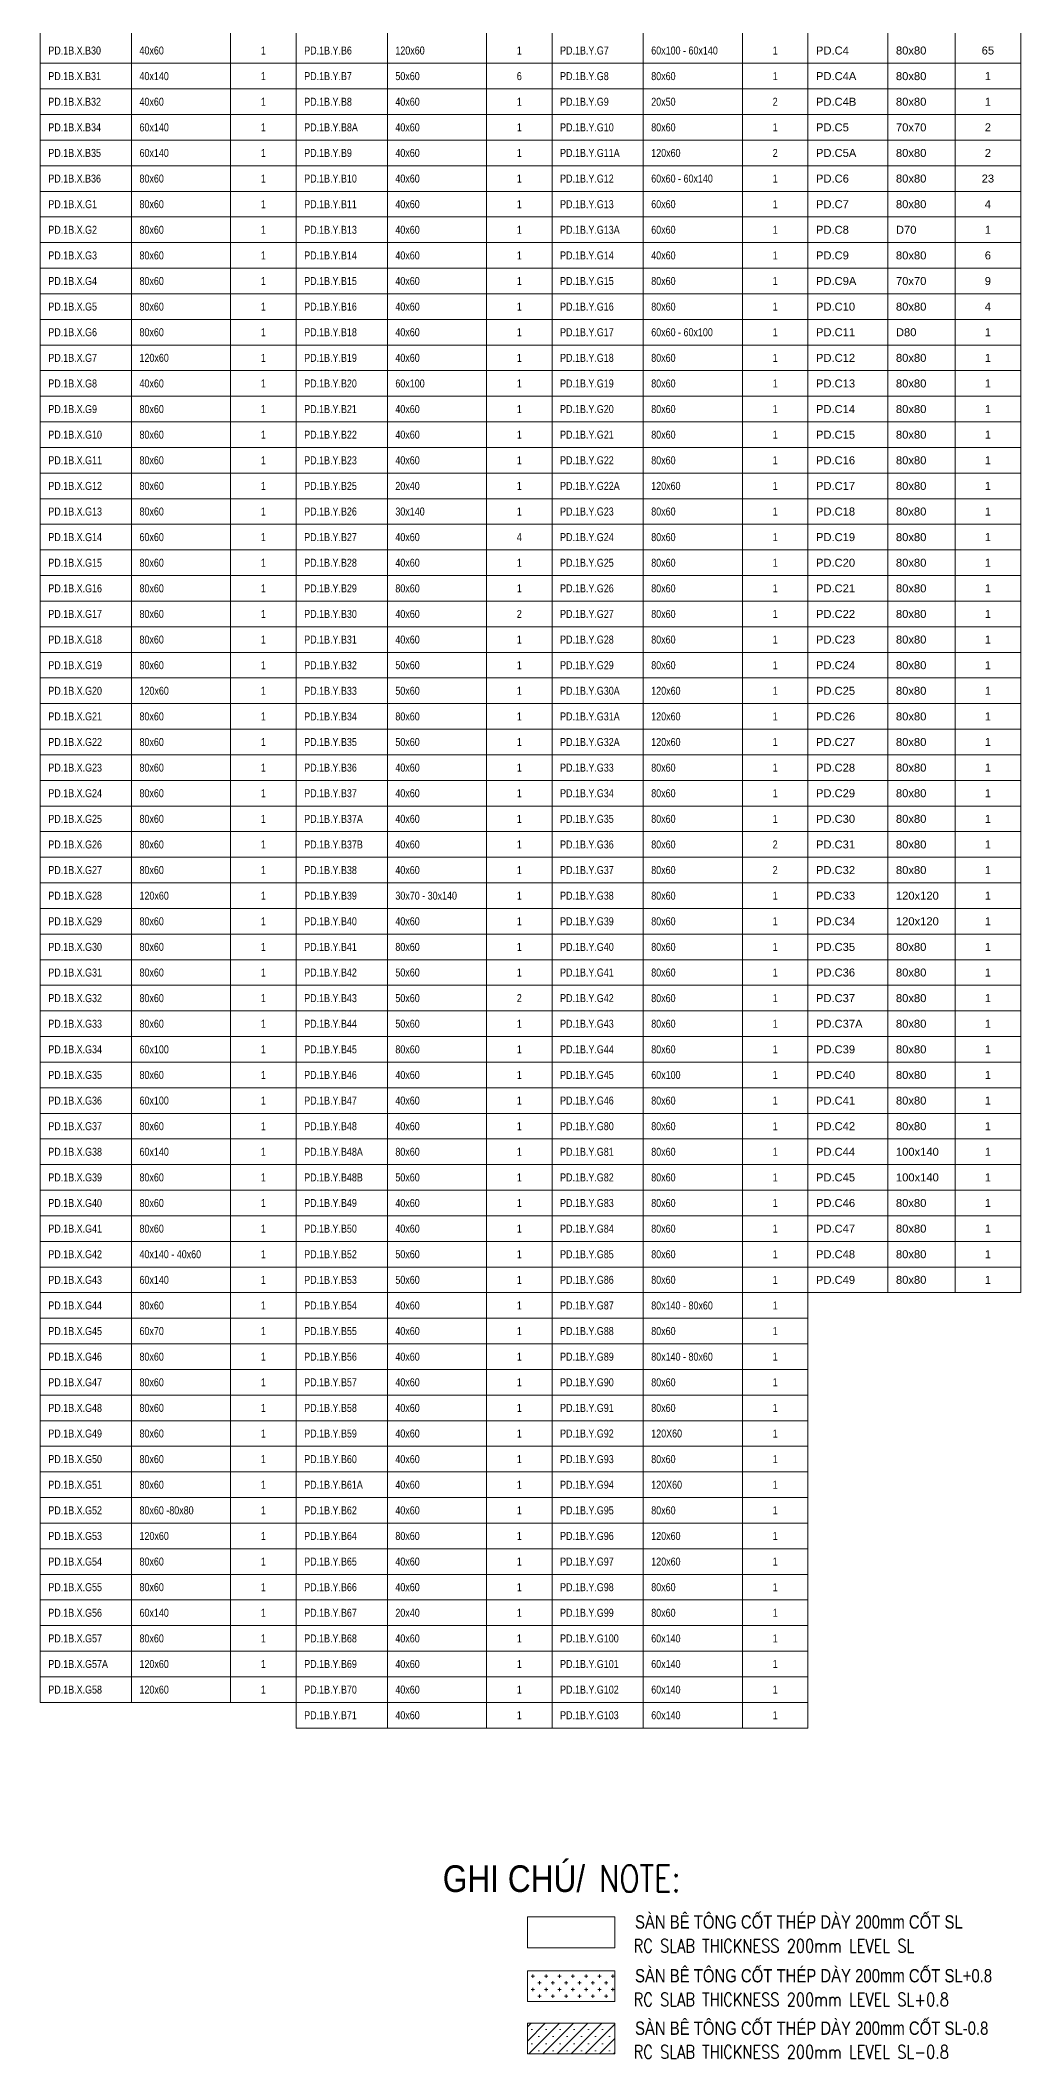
# Model space of a CAD drawing. Header units: millimetres. Extents: x -186788 to 266101, y -9748 to 236614.
# Drawn here: x 229321 to 266101, y -9748 to 65904 of the extents above; entities that cross this region are included whole.
import ezdxf
from ezdxf.enums import TextEntityAlignment as Align

# ---------------------------------------------------------------- set-up
doc = ezdxf.new("R2010")
doc.units = ezdxf.units.MM
doc.header["$MEASUREMENT"] = 0
for name, color, linetype, lineweight in [('NDC_FRAME', 7, 'Continuous', 20), ('NDC_S_CONTINUOUS', 3, 'Continuous', 20), ('NDC_S_ENG TEXT', 2, 'Continuous', 20), ('NDC_S_VN TEXT', 7, 'Continuous', 20)]:
    doc.layers.add(name, color=color, linetype=linetype, lineweight=lineweight)
doc.styles.add('NDC_ARIAL', font='arial.ttf', dxfattribs={"width": 0.85})
doc.styles.add('NDC_EN TXT', font='romans.shx', dxfattribs={"width": 0.8})
doc.styles.add('NDC_VIE TXT', font='arial.ttf', dxfattribs={"width": 0.8})

msp = doc.modelspace()

# ---------------------------------------------------------------- hatches: boundary and pattern name
at = {"layer": 'NDC_FRAME'}
h = msp.add_hatch(dxfattribs=at)
h.set_pattern_fill('CROSS', color=8, scale=1000)
h.set_pattern_definition([(0, (20482.1, 1589.43), (250, 250), [125, -375]), (90, (20544.6, 1526.93), (-250, 250), [125, -375])])
h.paths.add_polyline_path([(247598.8, -6452.3), (250876.5, -6452.3), (250876.5, -7604.5), (247598.8, -7604.5)])
h = msp.add_hatch(dxfattribs=at)
h.set_pattern_fill('SACNCR', color=8, scale=4000)
h.set_pattern_definition([(45, (1159, -3090.7), (-265.16504, 265.16504), []), (45, (1424.15, -3090.7), (-265.16504, 265.16504), [0, -375])])
h.paths.add_polyline_path([(247598.8, -8418.9), (250876.5, -8418.9), (250876.5, -9571.1), (247598.8, -9571.1)])

# ---------------------------------------------------------------- linework, layer by layer
for p, q in [((229321.5, 99604.1), (229321.5, 3604.1)), ((232741.5, 99604.1), (232741.5, 3604.1)), ((236461.5, 99604.1), (236461.5, 3604.1)), ((238921.5, 99604.1), (238921.5, 2644.1)), ((238921.5, 99604.1), (238921.5, 2644.1)), ((242341.5, 99604.1), (242341.5, 2644.1)), ((246061.5, 99604.1), (246061.5, 2644.1)), ((248521.5, 99604.1), (248521.5, 2644.1)), ((248521.5, 99604.1), (248521.5, 2644.1)), ((251941.5, 99604.1), (251941.5, 2644.1)), ((255661.5, 99604.1), (255661.5, 2644.1)), ((258121.5, 99604.1), (258121.5, 18964.1)), ((258121.5, 99604.1), (258121.5, 2644.1)), ((261121.5, 99604.1), (261121.5, 18964.1)), ((263641.5, 99604.1), (263641.5, 18964.1)), ((266101.5, 99604.1), (266101.5, 18964.1)), ((229321.5, 65044.1), (238921.5, 65044.1)), ((238921.5, 65044.1), (248521.5, 65044.1)), ((248521.5, 65044.1), (258121.5, 65044.1)), ((258121.5, 65044.1), (266101.5, 65044.1)), ((229321.5, 64084.1), (238921.5, 64084.1)), ((238921.5, 64084.1), (248521.5, 64084.1)), ((248521.5, 64084.1), (258121.5, 64084.1)), ((258121.5, 64084.1), (266101.5, 64084.1)), ((229321.5, 63124.1), (238921.5, 63124.1)), ((238921.5, 63124.1), (248521.5, 63124.1)), ((248521.5, 63124.1), (258121.5, 63124.1)), ((258121.5, 63124.1), (266101.5, 63124.1)), ((229321.5, 62164.1), (238921.5, 62164.1)), ((238921.5, 62164.1), (248521.5, 62164.1)), ((248521.5, 62164.1), (258121.5, 62164.1)), ((258121.5, 62164.1), (266101.5, 62164.1)), ((229321.5, 61204.1), (238921.5, 61204.1)), ((238921.5, 61204.1), (248521.5, 61204.1)), ((248521.5, 61204.1), (258121.5, 61204.1)), ((258121.5, 61204.1), (266101.5, 61204.1)), ((229321.5, 60244.1), (238921.5, 60244.1)), ((238921.5, 60244.1), (248521.5, 60244.1)), ((248521.5, 60244.1), (258121.5, 60244.1)), ((258121.5, 60244.1), (266101.5, 60244.1)), ((229321.5, 59284.1), (238921.5, 59284.1)), ((238921.5, 59284.1), (248521.5, 59284.1)), ((248521.5, 59284.1), (258121.5, 59284.1)), ((258121.5, 59284.1), (266101.5, 59284.1)), ((229321.5, 58324.1), (238921.5, 58324.1)), ((238921.5, 58324.1), (248521.5, 58324.1)), ((248521.5, 58324.1), (258121.5, 58324.1)), ((258121.5, 58324.1), (266101.5, 58324.1)), ((229321.5, 57364.1), (238921.5, 57364.1)), ((238921.5, 57364.1), (248521.5, 57364.1)), ((248521.5, 57364.1), (258121.5, 57364.1)), ((258121.5, 57364.1), (266101.5, 57364.1)), ((229321.5, 56404.1), (238921.5, 56404.1)), ((238921.5, 56404.1), (248521.5, 56404.1)), ((248521.5, 56404.1), (258121.5, 56404.1)), ((258121.5, 56404.1), (266101.5, 56404.1)), ((229321.5, 55444.1), (238921.5, 55444.1)), ((238921.5, 55444.1), (248521.5, 55444.1)), ((248521.5, 55444.1), (258121.5, 55444.1)), ((258121.5, 55444.1), (266101.5, 55444.1)), ((229321.5, 54484.1), (238921.5, 54484.1)), ((238921.5, 54484.1), (248521.5, 54484.1)), ((248521.5, 54484.1), (258121.5, 54484.1)), ((258121.5, 54484.1), (266101.5, 54484.1)), ((229321.5, 53524.1), (238921.5, 53524.1)), ((238921.5, 53524.1), (248521.5, 53524.1)), ((248521.5, 53524.1), (258121.5, 53524.1)), ((258121.5, 53524.1), (266101.5, 53524.1)), ((229321.5, 52564.1), (238921.5, 52564.1)), ((238921.5, 52564.1), (248521.5, 52564.1)), ((248521.5, 52564.1), (258121.5, 52564.1)), ((258121.5, 52564.1), (266101.5, 52564.1)), ((229321.5, 51604.1), (238921.5, 51604.1)), ((238921.5, 51604.1), (248521.5, 51604.1)), ((248521.5, 51604.1), (258121.5, 51604.1)), ((258121.5, 51604.1), (266101.5, 51604.1)), ((229321.5, 50644.1), (238921.5, 50644.1)), ((238921.5, 50644.1), (248521.5, 50644.1)), ((248521.5, 50644.1), (258121.5, 50644.1)), ((258121.5, 50644.1), (266101.5, 50644.1)), ((229321.5, 49684.1), (238921.5, 49684.1)), ((238921.5, 49684.1), (248521.5, 49684.1)), ((248521.5, 49684.1), (258121.5, 49684.1)), ((258121.5, 49684.1), (266101.5, 49684.1)), ((229321.5, 48724.1), (238921.5, 48724.1)), ((238921.5, 48724.1), (248521.5, 48724.1)), ((248521.5, 48724.1), (258121.5, 48724.1)), ((258121.5, 48724.1), (266101.5, 48724.1)), ((229321.5, 47764.1), (238921.5, 47764.1)), ((238921.5, 47764.1), (248521.5, 47764.1)), ((248521.5, 47764.1), (258121.5, 47764.1)), ((258121.5, 47764.1), (266101.5, 47764.1)), ((229321.5, 46804.1), (238921.5, 46804.1)), ((238921.5, 46804.1), (248521.5, 46804.1)), ((248521.5, 46804.1), (258121.5, 46804.1)), ((258121.5, 46804.1), (266101.5, 46804.1)), ((229321.5, 45844.1), (238921.5, 45844.1)), ((238921.5, 45844.1), (248521.5, 45844.1)), ((248521.5, 45844.1), (258121.5, 45844.1)), ((258121.5, 45844.1), (266101.5, 45844.1)), ((229321.5, 44884.1), (238921.5, 44884.1)), ((238921.5, 44884.1), (248521.5, 44884.1)), ((248521.5, 44884.1), (258121.5, 44884.1)), ((258121.5, 44884.1), (266101.5, 44884.1)), ((229321.5, 43924.1), (238921.5, 43924.1)), ((238921.5, 43924.1), (248521.5, 43924.1)), ((248521.5, 43924.1), (258121.5, 43924.1)), ((258121.5, 43924.1), (266101.5, 43924.1)), ((229321.5, 42964.1), (238921.5, 42964.1)), ((238921.5, 42964.1), (248521.5, 42964.1)), ((248521.5, 42964.1), (258121.5, 42964.1)), ((258121.5, 42964.1), (266101.5, 42964.1)), ((229321.5, 42004.1), (238921.5, 42004.1)), ((238921.5, 42004.1), (248521.5, 42004.1)), ((248521.5, 42004.1), (258121.5, 42004.1)), ((258121.5, 42004.1), (266101.5, 42004.1)), ((229321.5, 41044.1), (238921.5, 41044.1)), ((238921.5, 41044.1), (248521.5, 41044.1)), ((248521.5, 41044.1), (258121.5, 41044.1)), ((258121.5, 41044.1), (266101.5, 41044.1)), ((229321.5, 40084.1), (238921.5, 40084.1)), ((238921.5, 40084.1), (248521.5, 40084.1)), ((248521.5, 40084.1), (258121.5, 40084.1)), ((258121.5, 40084.1), (266101.5, 40084.1)), ((229321.5, 39124.1), (238921.5, 39124.1)), ((238921.5, 39124.1), (248521.5, 39124.1)), ((248521.5, 39124.1), (258121.5, 39124.1)), ((258121.5, 39124.1), (266101.5, 39124.1)), ((229321.5, 38164.1), (238921.5, 38164.1)), ((238921.5, 38164.1), (248521.5, 38164.1)), ((248521.5, 38164.1), (258121.5, 38164.1)), ((258121.5, 38164.1), (266101.5, 38164.1)), ((229321.5, 37204.1), (238921.5, 37204.1)), ((238921.5, 37204.1), (248521.5, 37204.1)), ((248521.5, 37204.1), (258121.5, 37204.1)), ((258121.5, 37204.1), (266101.5, 37204.1)), ((229321.5, 36244.1), (238921.5, 36244.1)), ((238921.5, 36244.1), (248521.5, 36244.1)), ((248521.5, 36244.1), (258121.5, 36244.1)), ((258121.5, 36244.1), (266101.5, 36244.1)), ((229321.5, 35284.1), (238921.5, 35284.1)), ((238921.5, 35284.1), (248521.5, 35284.1)), ((248521.5, 35284.1), (258121.5, 35284.1)), ((258121.5, 35284.1), (266101.5, 35284.1)), ((229321.5, 34324.1), (238921.5, 34324.1)), ((238921.5, 34324.1), (248521.5, 34324.1)), ((248521.5, 34324.1), (258121.5, 34324.1)), ((258121.5, 34324.1), (266101.5, 34324.1)), ((229321.5, 33364.1), (238921.5, 33364.1)), ((238921.5, 33364.1), (248521.5, 33364.1)), ((248521.5, 33364.1), (258121.5, 33364.1)), ((258121.5, 33364.1), (266101.5, 33364.1)), ((229321.5, 32404.1), (238921.5, 32404.1)), ((238921.5, 32404.1), (248521.5, 32404.1)), ((248521.5, 32404.1), (258121.5, 32404.1)), ((258121.5, 32404.1), (266101.5, 32404.1)), ((229321.5, 31444.1), (238921.5, 31444.1)), ((238921.5, 31444.1), (248521.5, 31444.1)), ((248521.5, 31444.1), (258121.5, 31444.1)), ((258121.5, 31444.1), (266101.5, 31444.1)), ((229321.5, 30484.1), (238921.5, 30484.1)), ((238921.5, 30484.1), (248521.5, 30484.1)), ((248521.5, 30484.1), (258121.5, 30484.1)), ((258121.5, 30484.1), (266101.5, 30484.1)), ((229321.5, 29524.1), (238921.5, 29524.1)), ((238921.5, 29524.1), (248521.5, 29524.1)), ((248521.5, 29524.1), (258121.5, 29524.1)), ((258121.5, 29524.1), (266101.5, 29524.1)), ((229321.5, 28564.1), (238921.5, 28564.1)), ((238921.5, 28564.1), (248521.5, 28564.1)), ((248521.5, 28564.1), (258121.5, 28564.1)), ((258121.5, 28564.1), (266101.5, 28564.1)), ((229321.5, 27604.1), (238921.5, 27604.1)), ((238921.5, 27604.1), (248521.5, 27604.1)), ((248521.5, 27604.1), (258121.5, 27604.1)), ((258121.5, 27604.1), (266101.5, 27604.1)), ((229321.5, 26644.1), (238921.5, 26644.1)), ((238921.5, 26644.1), (248521.5, 26644.1)), ((248521.5, 26644.1), (258121.5, 26644.1)), ((258121.5, 26644.1), (266101.5, 26644.1)), ((229321.5, 25684.1), (238921.5, 25684.1)), ((238921.5, 25684.1), (248521.5, 25684.1)), ((248521.5, 25684.1), (258121.5, 25684.1)), ((258121.5, 25684.1), (266101.5, 25684.1)), ((229321.5, 24724.1), (238921.5, 24724.1)), ((238921.5, 24724.1), (248521.5, 24724.1)), ((248521.5, 24724.1), (258121.5, 24724.1)), ((258121.5, 24724.1), (266101.5, 24724.1)), ((229321.5, 23764.1), (238921.5, 23764.1)), ((238921.5, 23764.1), (248521.5, 23764.1)), ((248521.5, 23764.1), (258121.5, 23764.1)), ((258121.5, 23764.1), (266101.5, 23764.1)), ((229321.5, 22804.1), (238921.5, 22804.1)), ((238921.5, 22804.1), (248521.5, 22804.1)), ((248521.5, 22804.1), (258121.5, 22804.1)), ((258121.5, 22804.1), (266101.5, 22804.1)), ((229321.5, 21844.1), (238921.5, 21844.1)), ((238921.5, 21844.1), (248521.5, 21844.1)), ((248521.5, 21844.1), (258121.5, 21844.1)), ((258121.5, 21844.1), (266101.5, 21844.1)), ((229321.5, 20884.1), (238921.5, 20884.1)), ((238921.5, 20884.1), (248521.5, 20884.1)), ((248521.5, 20884.1), (258121.5, 20884.1)), ((258121.5, 20884.1), (266101.5, 20884.1)), ((229321.5, 19924.1), (238921.5, 19924.1)), ((238921.5, 19924.1), (248521.5, 19924.1)), ((248521.5, 19924.1), (258121.5, 19924.1)), ((258121.5, 19924.1), (266101.5, 19924.1)), ((229321.5, 18964.1), (238921.5, 18964.1)), ((238921.5, 18964.1), (248521.5, 18964.1)), ((248521.5, 18964.1), (258121.5, 18964.1)), ((258121.5, 18964.1), (266101.5, 18964.1)), ((229321.5, 18004.1), (238921.5, 18004.1)), ((238921.5, 18004.1), (248521.5, 18004.1)), ((248521.5, 18004.1), (258121.5, 18004.1)), ((229321.5, 17044.1), (238921.5, 17044.1)), ((238921.5, 17044.1), (248521.5, 17044.1)), ((248521.5, 17044.1), (258121.5, 17044.1)), ((229321.5, 16084.1), (238921.5, 16084.1)), ((238921.5, 16084.1), (248521.5, 16084.1)), ((248521.5, 16084.1), (258121.5, 16084.1)), ((229321.5, 15124.1), (238921.5, 15124.1)), ((238921.5, 15124.1), (248521.5, 15124.1)), ((248521.5, 15124.1), (258121.5, 15124.1)), ((229321.5, 14164.1), (238921.5, 14164.1)), ((238921.5, 14164.1), (248521.5, 14164.1)), ((248521.5, 14164.1), (258121.5, 14164.1)), ((229321.5, 13204.1), (238921.5, 13204.1)), ((238921.5, 13204.1), (248521.5, 13204.1)), ((248521.5, 13204.1), (258121.5, 13204.1)), ((229321.5, 12244.1), (238921.5, 12244.1)), ((238921.5, 12244.1), (248521.5, 12244.1)), ((248521.5, 12244.1), (258121.5, 12244.1)), ((229321.5, 11284.1), (238921.5, 11284.1)), ((238921.5, 11284.1), (248521.5, 11284.1)), ((248521.5, 11284.1), (258121.5, 11284.1)), ((229321.5, 10324.1), (238921.5, 10324.1)), ((238921.5, 10324.1), (248521.5, 10324.1)), ((248521.5, 10324.1), (258121.5, 10324.1)), ((229321.5, 9364.1), (238921.5, 9364.1)), ((238921.5, 9364.1), (248521.5, 9364.1)), ((248521.5, 9364.1), (258121.5, 9364.1)), ((229321.5, 8404.1), (238921.5, 8404.1)), ((238921.5, 8404.1), (248521.5, 8404.1)), ((248521.5, 8404.1), (258121.5, 8404.1)), ((229321.5, 7444.1), (238921.5, 7444.1)), ((238921.5, 7444.1), (248521.5, 7444.1)), ((248521.5, 7444.1), (258121.5, 7444.1)), ((229321.5, 6484.1), (238921.5, 6484.1)), ((238921.5, 6484.1), (248521.5, 6484.1)), ((248521.5, 6484.1), (258121.5, 6484.1)), ((229321.5, 5524.1), (238921.5, 5524.1)), ((238921.5, 5524.1), (248521.5, 5524.1)), ((248521.5, 5524.1), (258121.5, 5524.1)), ((229321.5, 4564.1), (238921.5, 4564.1)), ((238921.5, 4564.1), (248521.5, 4564.1)), ((248521.5, 4564.1), (258121.5, 4564.1)), ((229321.5, 3604.1), (238921.5, 3604.1)), ((238921.5, 3604.1), (248521.5, 3604.1)), ((248521.5, 3604.1), (258121.5, 3604.1)), ((238921.5, 2644.1), (248521.5, 2644.1)), ((248521.5, 2644.1), (258121.5, 2644.1))]:
    msp.add_line(p, q, dxfattribs=at)
at = {"layer": 'NDC_S_CONTINUOUS'}
for points in [[(247598.8, -4437.6), (250876.5, -4437.6), (250876.5, -5589.8), (247598.8, -5589.8)], [(247598.8, -6452.3), (250876.5, -6452.3), (250876.5, -7604.5), (247598.8, -7604.5)], [(247598.8, -8418.9), (250876.5, -8418.9), (250876.5, -9571.1), (247598.8, -9571.1)]]:
    msp.add_lwpolyline(points, close=True, dxfattribs=at)

# ---------------------------------------------------------------- texts
at = {"layer": 'NDC_S_ENG TEXT', "style": 'NDC_EN TXT', "width": 0.8}
for s, p in [('RC SLAB THICKNESS 200mm LEVEL SL', (251581.6, -5766.7)), ('RC SLAB THICKNESS 200mm LEVEL SL+0.8', (251581.6, -7781.4)), ('RC SLAB THICKNESS 200mm LEVEL SL-0.8', (251581.6, -9748))]:
    msp.add_text(s, height=500, dxfattribs=at).set_placement(p)
at = {"layer": 'NDC_S_ENG TEXT', "insert": (250291.2, -2501.4), "char_height": 1000, "attachment_point": 1, "line_spacing_factor": 0.7, "style": 'NDC_EN TXT'}
msp.add_mtext_dynamic_manual_height_columns('NOTE:', width=14868.7, gutter_width=13.3, heights=[0], dxfattribs=at)
at = {"layer": 'NDC_S_VN TEXT', "style": 'NDC_ARIAL', "width": 0.8}
for s, p in [('PD.1B.X.B30', (229621.5, 65524.1)), ('40x60', (233041.5, 65524.1)), ('PD.1B.Y.B6', (239221.5, 65524.1)), ('120x60', (242641.5, 65524.1)), ('PD.1B.Y.G7', (248821.5, 65524.1)), ('60x100 - 60x140', (252241.5, 65524.1)), ('PD.1B.X.B31', (229621.5, 64564.1)), ('40x140', (233041.5, 64564.1)), ('PD.1B.Y.B7', (239221.5, 64564.1)), ('50x60', (242641.5, 64564.1)), ('PD.1B.Y.G8', (248821.5, 64564.1)), ('80x60', (252241.5, 64564.1)), ('PD.1B.X.B32', (229621.5, 63604.1)), ('40x60', (233041.5, 63604.1)), ('PD.1B.Y.B8', (239221.5, 63604.1)), ('40x60', (242641.5, 63604.1)), ('PD.1B.Y.G9', (248821.5, 63604.1)), ('20x50', (252241.5, 63604.1)), ('PD.1B.X.B34', (229621.5, 62644.1)), ('60x140', (233041.5, 62644.1)), ('PD.1B.Y.B8A', (239221.5, 62644.1)), ('40x60', (242641.5, 62644.1)), ('PD.1B.Y.G10', (248821.5, 62644.1)), ('80x60', (252241.5, 62644.1)), ('PD.1B.X.B35', (229621.5, 61684.1)), ('60x140', (233041.5, 61684.1)), ('PD.1B.Y.B9', (239221.5, 61684.1)), ('40x60', (242641.5, 61684.1)), ('PD.1B.Y.G11A', (248821.5, 61684.1)), ('120x60', (252241.5, 61684.1)), ('PD.1B.X.B36', (229621.5, 60724.1)), ('80x60', (233041.5, 60724.1)), ('PD.1B.Y.B10', (239221.5, 60724.1)), ('40x60', (242641.5, 60724.1)), ('PD.1B.Y.G12', (248821.5, 60724.1)), ('60x60 - 60x140', (252241.5, 60724.1)), ('PD.1B.X.G1', (229621.5, 59764.1)), ('80x60', (233041.5, 59764.1)), ('PD.1B.Y.B11', (239221.5, 59764.1)), ('40x60', (242641.5, 59764.1)), ('PD.1B.Y.G13', (248821.5, 59764.1)), ('60x60', (252241.5, 59764.1)), ('PD.1B.X.G2', (229621.5, 58804.1)), ('80x60', (233041.5, 58804.1)), ('PD.1B.Y.B13', (239221.5, 58804.1)), ('40x60', (242641.5, 58804.1)), ('PD.1B.Y.G13A', (248821.5, 58804.1)), ('60x60', (252241.5, 58804.1)), ('PD.1B.X.G3', (229621.5, 57844.1)), ('80x60', (233041.5, 57844.1)), ('PD.1B.Y.B14', (239221.5, 57844.1)), ('40x60', (242641.5, 57844.1)), ('PD.1B.Y.G14', (248821.5, 57844.1)), ('40x60', (252241.5, 57844.1)), ('PD.1B.X.G4', (229621.5, 56884.1)), ('80x60', (233041.5, 56884.1)), ('PD.1B.Y.B15', (239221.5, 56884.1)), ('40x60', (242641.5, 56884.1)), ('PD.1B.Y.G15', (248821.5, 56884.1)), ('80x60', (252241.5, 56884.1)), ('PD.1B.X.G5', (229621.5, 55924.1)), ('80x60', (233041.5, 55924.1)), ('PD.1B.Y.B16', (239221.5, 55924.1)), ('40x60', (242641.5, 55924.1)), ('PD.1B.Y.G16', (248821.5, 55924.1)), ('80x60', (252241.5, 55924.1)), ('PD.1B.X.G6', (229621.5, 54964.1)), ('80x60', (233041.5, 54964.1)), ('PD.1B.Y.B18', (239221.5, 54964.1)), ('40x60', (242641.5, 54964.1)), ('PD.1B.Y.G17', (248821.5, 54964.1)), ('60x60 - 60x100', (252241.5, 54964.1)), ('PD.1B.X.G7', (229621.5, 54004.1)), ('120x60', (233041.5, 54004.1)), ('PD.1B.Y.B19', (239221.5, 54004.1)), ('40x60', (242641.5, 54004.1)), ('PD.1B.Y.G18', (248821.5, 54004.1)), ('80x60', (252241.5, 54004.1)), ('PD.1B.X.G8', (229621.5, 53044.1)), ('40x60', (233041.5, 53044.1)), ('PD.1B.Y.B20', (239221.5, 53044.1)), ('60x100', (242641.5, 53044.1)), ('PD.1B.Y.G19', (248821.5, 53044.1)), ('80x60', (252241.5, 53044.1)), ('PD.1B.X.G9', (229621.5, 52084.1)), ('80x60', (233041.5, 52084.1)), ('PD.1B.Y.B21', (239221.5, 52084.1)), ('40x60', (242641.5, 52084.1)), ('PD.1B.Y.G20', (248821.5, 52084.1)), ('80x60', (252241.5, 52084.1)), ('PD.1B.X.G10', (229621.5, 51124.1)), ('80x60', (233041.5, 51124.1)), ('PD.1B.Y.B22', (239221.5, 51124.1)), ('40x60', (242641.5, 51124.1)), ('PD.1B.Y.G21', (248821.5, 51124.1)), ('80x60', (252241.5, 51124.1)), ('PD.1B.X.G11', (229621.5, 50164.1)), ('80x60', (233041.5, 50164.1)), ('PD.1B.Y.B23', (239221.5, 50164.1)), ('40x60', (242641.5, 50164.1)), ('PD.1B.Y.G22', (248821.5, 50164.1)), ('80x60', (252241.5, 50164.1)), ('PD.1B.X.G12', (229621.5, 49204.1)), ('80x60', (233041.5, 49204.1)), ('PD.1B.Y.B25', (239221.5, 49204.1)), ('20x40', (242641.5, 49204.1)), ('PD.1B.Y.G22A', (248821.5, 49204.1)), ('120x60', (252241.5, 49204.1)), ('PD.1B.X.G13', (229621.5, 48244.1)), ('80x60', (233041.5, 48244.1)), ('PD.1B.Y.B26', (239221.5, 48244.1)), ('30x140', (242641.5, 48244.1)), ('PD.1B.Y.G23', (248821.5, 48244.1)), ('80x60', (252241.5, 48244.1)), ('PD.1B.X.G14', (229621.5, 47284.1)), ('60x60', (233041.5, 47284.1)), ('PD.1B.Y.B27', (239221.5, 47284.1)), ('40x60', (242641.5, 47284.1)), ('PD.1B.Y.G24', (248821.5, 47284.1)), ('80x60', (252241.5, 47284.1)), ('PD.1B.X.G15', (229621.5, 46324.1)), ('80x60', (233041.5, 46324.1)), ('PD.1B.Y.B28', (239221.5, 46324.1)), ('40x60', (242641.5, 46324.1)), ('PD.1B.Y.G25', (248821.5, 46324.1)), ('80x60', (252241.5, 46324.1)), ('PD.1B.X.G16', (229621.5, 45364.1)), ('80x60', (233041.5, 45364.1)), ('PD.1B.Y.B29', (239221.5, 45364.1)), ('80x60', (242641.5, 45364.1)), ('PD.1B.Y.G26', (248821.5, 45364.1)), ('80x60', (252241.5, 45364.1)), ('PD.1B.X.G17', (229621.5, 44404.1)), ('80x60', (233041.5, 44404.1)), ('PD.1B.Y.B30', (239221.5, 44404.1)), ('40x60', (242641.5, 44404.1)), ('PD.1B.Y.G27', (248821.5, 44404.1)), ('80x60', (252241.5, 44404.1)), ('PD.1B.X.G18', (229621.5, 43444.1)), ('80x60', (233041.5, 43444.1)), ('PD.1B.Y.B31', (239221.5, 43444.1)), ('40x60', (242641.5, 43444.1)), ('PD.1B.Y.G28', (248821.5, 43444.1)), ('80x60', (252241.5, 43444.1)), ('PD.1B.X.G19', (229621.5, 42484.1)), ('80x60', (233041.5, 42484.1)), ('PD.1B.Y.B32', (239221.5, 42484.1)), ('50x60', (242641.5, 42484.1)), ('PD.1B.Y.G29', (248821.5, 42484.1)), ('80x60', (252241.5, 42484.1)), ('PD.1B.X.G20', (229621.5, 41524.1)), ('120x60', (233041.5, 41524.1)), ('PD.1B.Y.B33', (239221.5, 41524.1)), ('50x60', (242641.5, 41524.1)), ('PD.1B.Y.G30A', (248821.5, 41524.1)), ('120x60', (252241.5, 41524.1)), ('PD.1B.X.G21', (229621.5, 40564.1)), ('80x60', (233041.5, 40564.1)), ('PD.1B.Y.B34', (239221.5, 40564.1)), ('80x60', (242641.5, 40564.1)), ('PD.1B.Y.G31A', (248821.5, 40564.1)), ('120x60', (252241.5, 40564.1)), ('PD.1B.X.G22', (229621.5, 39604.1)), ('80x60', (233041.5, 39604.1)), ('PD.1B.Y.B35', (239221.5, 39604.1)), ('50x60', (242641.5, 39604.1)), ('PD.1B.Y.G32A', (248821.5, 39604.1)), ('120x60', (252241.5, 39604.1)), ('PD.1B.X.G23', (229621.5, 38644.1)), ('80x60', (233041.5, 38644.1)), ('PD.1B.Y.B36', (239221.5, 38644.1)), ('40x60', (242641.5, 38644.1)), ('PD.1B.Y.G33', (248821.5, 38644.1)), ('80x60', (252241.5, 38644.1)), ('PD.1B.X.G24', (229621.5, 37684.1)), ('80x60', (233041.5, 37684.1)), ('PD.1B.Y.B37', (239221.5, 37684.1)), ('40x60', (242641.5, 37684.1)), ('PD.1B.Y.G34', (248821.5, 37684.1)), ('80x60', (252241.5, 37684.1)), ('PD.1B.X.G25', (229621.5, 36724.1)), ('80x60', (233041.5, 36724.1)), ('PD.1B.Y.B37A', (239221.5, 36724.1)), ('40x60', (242641.5, 36724.1)), ('PD.1B.Y.G35', (248821.5, 36724.1)), ('80x60', (252241.5, 36724.1)), ('PD.1B.X.G26', (229621.5, 35764.1)), ('80x60', (233041.5, 35764.1)), ('PD.1B.Y.B37B', (239221.5, 35764.1)), ('40x60', (242641.5, 35764.1)), ('PD.1B.Y.G36', (248821.5, 35764.1)), ('80x60', (252241.5, 35764.1)), ('PD.1B.X.G27', (229621.5, 34804.1)), ('80x60', (233041.5, 34804.1)), ('PD.1B.Y.B38', (239221.5, 34804.1)), ('40x60', (242641.5, 34804.1)), ('PD.1B.Y.G37', (248821.5, 34804.1)), ('80x60', (252241.5, 34804.1)), ('PD.1B.X.G28', (229621.5, 33844.1)), ('120x60', (233041.5, 33844.1)), ('PD.1B.Y.B39', (239221.5, 33844.1)), ('30x70 - 30x140', (242641.5, 33844.1)), ('PD.1B.Y.G38', (248821.5, 33844.1)), ('80x60', (252241.5, 33844.1)), ('PD.1B.X.G29', (229621.5, 32884.1)), ('80x60', (233041.5, 32884.1)), ('PD.1B.Y.B40', (239221.5, 32884.1)), ('40x60', (242641.5, 32884.1)), ('PD.1B.Y.G39', (248821.5, 32884.1)), ('80x60', (252241.5, 32884.1)), ('PD.1B.X.G30', (229621.5, 31924.1)), ('80x60', (233041.5, 31924.1)), ('PD.1B.Y.B41', (239221.5, 31924.1)), ('80x60', (242641.5, 31924.1)), ('PD.1B.Y.G40', (248821.5, 31924.1)), ('80x60', (252241.5, 31924.1)), ('PD.1B.X.G31', (229621.5, 30964.1)), ('80x60', (233041.5, 30964.1)), ('PD.1B.Y.B42', (239221.5, 30964.1)), ('50x60', (242641.5, 30964.1)), ('PD.1B.Y.G41', (248821.5, 30964.1)), ('80x60', (252241.5, 30964.1)), ('PD.1B.X.G32', (229621.5, 30004.1)), ('80x60', (233041.5, 30004.1)), ('PD.1B.Y.B43', (239221.5, 30004.1)), ('50x60', (242641.5, 30004.1)), ('PD.1B.Y.G42', (248821.5, 30004.1)), ('80x60', (252241.5, 30004.1)), ('PD.1B.X.G33', (229621.5, 29044.1)), ('80x60', (233041.5, 29044.1)), ('PD.1B.Y.B44', (239221.5, 29044.1)), ('50x60', (242641.5, 29044.1)), ('PD.1B.Y.G43', (248821.5, 29044.1)), ('80x60', (252241.5, 29044.1)), ('PD.1B.X.G34', (229621.5, 28084.1)), ('60x100', (233041.5, 28084.1)), ('PD.1B.Y.B45', (239221.5, 28084.1)), ('80x60', (242641.5, 28084.1)), ('PD.1B.Y.G44', (248821.5, 28084.1)), ('80x60', (252241.5, 28084.1)), ('PD.1B.X.G35', (229621.5, 27124.1)), ('80x60', (233041.5, 27124.1)), ('PD.1B.Y.B46', (239221.5, 27124.1)), ('40x60', (242641.5, 27124.1)), ('PD.1B.Y.G45', (248821.5, 27124.1)), ('60x100', (252241.5, 27124.1)), ('PD.1B.X.G36', (229621.5, 26164.1)), ('60x100', (233041.5, 26164.1)), ('PD.1B.Y.B47', (239221.5, 26164.1)), ('40x60', (242641.5, 26164.1)), ('PD.1B.Y.G46', (248821.5, 26164.1)), ('80x60', (252241.5, 26164.1)), ('PD.1B.X.G37', (229621.5, 25204.1)), ('80x60', (233041.5, 25204.1)), ('PD.1B.Y.B48', (239221.5, 25204.1)), ('40x60', (242641.5, 25204.1)), ('PD.1B.Y.G80', (248821.5, 25204.1)), ('80x60', (252241.5, 25204.1)), ('PD.1B.X.G38', (229621.5, 24244.1)), ('60x140', (233041.5, 24244.1)), ('PD.1B.Y.B48A', (239221.5, 24244.1)), ('80x60', (242641.5, 24244.1)), ('PD.1B.Y.G81', (248821.5, 24244.1)), ('80x60', (252241.5, 24244.1)), ('PD.1B.X.G39', (229621.5, 23284.1)), ('80x60', (233041.5, 23284.1)), ('PD.1B.Y.B48B', (239221.5, 23284.1)), ('50x60', (242641.5, 23284.1)), ('PD.1B.Y.G82', (248821.5, 23284.1)), ('80x60', (252241.5, 23284.1)), ('PD.1B.X.G40', (229621.5, 22324.1)), ('80x60', (233041.5, 22324.1)), ('PD.1B.Y.B49', (239221.5, 22324.1)), ('40x60', (242641.5, 22324.1)), ('PD.1B.Y.G83', (248821.5, 22324.1)), ('80x60', (252241.5, 22324.1)), ('PD.1B.X.G41', (229621.5, 21364.1)), ('80x60', (233041.5, 21364.1)), ('PD.1B.Y.B50', (239221.5, 21364.1)), ('40x60', (242641.5, 21364.1)), ('PD.1B.Y.G84', (248821.5, 21364.1)), ('80x60', (252241.5, 21364.1)), ('PD.1B.X.G42', (229621.5, 20404.1)), ('40x140 - 40x60', (233041.5, 20404.1)), ('PD.1B.Y.B52', (239221.5, 20404.1)), ('50x60', (242641.5, 20404.1)), ('PD.1B.Y.G85', (248821.5, 20404.1)), ('80x60', (252241.5, 20404.1)), ('PD.1B.X.G43', (229621.5, 19444.1)), ('60x140', (233041.5, 19444.1)), ('PD.1B.Y.B53', (239221.5, 19444.1)), ('50x60', (242641.5, 19444.1)), ('PD.1B.Y.G86', (248821.5, 19444.1)), ('80x60', (252241.5, 19444.1)), ('PD.1B.X.G44', (229621.5, 18484.1)), ('80x60', (233041.5, 18484.1)), ('PD.1B.Y.B54', (239221.5, 18484.1)), ('40x60', (242641.5, 18484.1)), ('PD.1B.Y.G87', (248821.5, 18484.1)), ('80x140 - 80x60', (252241.5, 18484.1)), ('PD.1B.X.G45', (229621.5, 17524.1)), ('60x70', (233041.5, 17524.1)), ('PD.1B.Y.B55', (239221.5, 17524.1)), ('40x60', (242641.5, 17524.1)), ('PD.1B.Y.G88', (248821.5, 17524.1)), ('80x60', (252241.5, 17524.1)), ('PD.1B.X.G46', (229621.5, 16564.1)), ('80x60', (233041.5, 16564.1)), ('PD.1B.Y.B56', (239221.5, 16564.1)), ('40x60', (242641.5, 16564.1)), ('PD.1B.Y.G89', (248821.5, 16564.1)), ('80x140 - 80x60', (252241.5, 16564.1)), ('PD.1B.X.G47', (229621.5, 15604.1)), ('80x60', (233041.5, 15604.1)), ('PD.1B.Y.B57', (239221.5, 15604.1)), ('40x60', (242641.5, 15604.1)), ('PD.1B.Y.G90', (248821.5, 15604.1)), ('80x60', (252241.5, 15604.1)), ('PD.1B.X.G48', (229621.5, 14644.1)), ('80x60', (233041.5, 14644.1)), ('PD.1B.Y.B58', (239221.5, 14644.1)), ('40x60', (242641.5, 14644.1)), ('PD.1B.Y.G91', (248821.5, 14644.1)), ('80x60', (252241.5, 14644.1)), ('PD.1B.X.G49', (229621.5, 13684.1)), ('80x60', (233041.5, 13684.1)), ('PD.1B.Y.B59', (239221.5, 13684.1)), ('40x60', (242641.5, 13684.1)), ('PD.1B.Y.G92', (248821.5, 13684.1)), ('120X60', (252241.5, 13684.1)), ('PD.1B.X.G50', (229621.5, 12724.1)), ('80x60', (233041.5, 12724.1)), ('PD.1B.Y.B60', (239221.5, 12724.1)), ('40x60', (242641.5, 12724.1)), ('PD.1B.Y.G93', (248821.5, 12724.1)), ('80x60', (252241.5, 12724.1)), ('PD.1B.X.G51', (229621.5, 11764.1)), ('80x60', (233041.5, 11764.1)), ('PD.1B.Y.B61A', (239221.5, 11764.1)), ('40x60', (242641.5, 11764.1)), ('PD.1B.Y.G94', (248821.5, 11764.1)), ('120X60', (252241.5, 11764.1)), ('PD.1B.X.G52', (229621.5, 10804.1)), ('80x60 -80x80', (233041.5, 10804.1)), ('PD.1B.Y.B62', (239221.5, 10804.1)), ('40x60', (242641.5, 10804.1)), ('PD.1B.Y.G95', (248821.5, 10804.1)), ('80x60', (252241.5, 10804.1)), ('PD.1B.X.G53', (229621.5, 9844.1)), ('120x60', (233041.5, 9844.1)), ('PD.1B.Y.B64', (239221.5, 9844.1)), ('80x60', (242641.5, 9844.1)), ('PD.1B.Y.G96', (248821.5, 9844.1)), ('120x60', (252241.5, 9844.1)), ('PD.1B.X.G54', (229621.5, 8884.1)), ('80x60', (233041.5, 8884.1)), ('PD.1B.Y.B65', (239221.5, 8884.1)), ('40x60', (242641.5, 8884.1)), ('PD.1B.Y.G97', (248821.5, 8884.1)), ('120x60', (252241.5, 8884.1)), ('PD.1B.X.G55', (229621.5, 7924.1)), ('80x60', (233041.5, 7924.1)), ('PD.1B.Y.B66', (239221.5, 7924.1)), ('40x60', (242641.5, 7924.1)), ('PD.1B.Y.G98', (248821.5, 7924.1)), ('80x60', (252241.5, 7924.1)), ('PD.1B.X.G56', (229621.5, 6964.1)), ('60x140', (233041.5, 6964.1)), ('PD.1B.Y.B67', (239221.5, 6964.1)), ('20x40', (242641.5, 6964.1)), ('PD.1B.Y.G99', (248821.5, 6964.1)), ('80x60', (252241.5, 6964.1)), ('PD.1B.X.G57', (229621.5, 6004.1)), ('80x60', (233041.5, 6004.1)), ('PD.1B.Y.B68', (239221.5, 6004.1)), ('40x60', (242641.5, 6004.1)), ('PD.1B.Y.G100', (248821.5, 6004.1)), ('60x140', (252241.5, 6004.1)), ('PD.1B.X.G57A', (229621.5, 5044.1)), ('120x60', (233041.5, 5044.1)), ('PD.1B.Y.B69', (239221.5, 5044.1)), ('40x60', (242641.5, 5044.1)), ('PD.1B.Y.G101', (248821.5, 5044.1)), ('60x140', (252241.5, 5044.1)), ('PD.1B.X.G58', (229621.5, 4084.1)), ('120x60', (233041.5, 4084.1)), ('PD.1B.Y.B70', (239221.5, 4084.1)), ('40x60', (242641.5, 4084.1)), ('PD.1B.Y.G102', (248821.5, 4084.1)), ('60x140', (252241.5, 4084.1)), ('PD.1B.Y.B71', (239221.5, 3124.1)), ('40x60', (242641.5, 3124.1)), ('PD.1B.Y.G103', (248821.5, 3124.1)), ('60x140', (252241.5, 3124.1))]:
    msp.add_text(s, height=300, dxfattribs=at).set_placement(p, align=Align.MIDDLE_LEFT)
for s, p in [('1', (237691.5, 65524.1)), ('1', (247291.5, 65524.1)), ('1', (256891.5, 65524.1)), ('1', (237691.5, 64564.1)), ('6', (247291.5, 64564.1)), ('1', (256891.5, 64564.1)), ('1', (237691.5, 63604.1)), ('1', (247291.5, 63604.1)), ('2', (256891.5, 63604.1)), ('1', (237691.5, 62644.1)), ('1', (247291.5, 62644.1)), ('1', (256891.5, 62644.1)), ('1', (237691.5, 61684.1)), ('1', (247291.5, 61684.1)), ('2', (256891.5, 61684.1)), ('1', (237691.5, 60724.1)), ('1', (247291.5, 60724.1)), ('1', (256891.5, 60724.1)), ('1', (237691.5, 59764.1)), ('1', (247291.5, 59764.1)), ('1', (256891.5, 59764.1)), ('1', (237691.5, 58804.1)), ('1', (247291.5, 58804.1)), ('1', (256891.5, 58804.1)), ('1', (237691.5, 57844.1)), ('1', (247291.5, 57844.1)), ('1', (256891.5, 57844.1)), ('1', (237691.5, 56884.1)), ('1', (247291.5, 56884.1)), ('1', (256891.5, 56884.1)), ('1', (237691.5, 55924.1)), ('1', (247291.5, 55924.1)), ('1', (256891.5, 55924.1)), ('1', (237691.5, 54964.1)), ('1', (247291.5, 54964.1)), ('1', (256891.5, 54964.1)), ('1', (237691.5, 54004.1)), ('1', (247291.5, 54004.1)), ('1', (256891.5, 54004.1)), ('1', (237691.5, 53044.1)), ('1', (247291.5, 53044.1)), ('1', (256891.5, 53044.1)), ('1', (237691.5, 52084.1)), ('1', (247291.5, 52084.1)), ('1', (256891.5, 52084.1)), ('1', (237691.5, 51124.1)), ('1', (247291.5, 51124.1)), ('1', (256891.5, 51124.1)), ('1', (237691.5, 50164.1)), ('1', (247291.5, 50164.1)), ('1', (256891.5, 50164.1)), ('1', (237691.5, 49204.1)), ('1', (247291.5, 49204.1)), ('1', (256891.5, 49204.1)), ('1', (237691.5, 48244.1)), ('1', (247291.5, 48244.1)), ('1', (256891.5, 48244.1)), ('1', (237691.5, 47284.1)), ('4', (247291.5, 47284.1)), ('1', (256891.5, 47284.1)), ('1', (237691.5, 46324.1)), ('1', (247291.5, 46324.1)), ('1', (256891.5, 46324.1)), ('1', (237691.5, 45364.1)), ('1', (247291.5, 45364.1)), ('1', (256891.5, 45364.1)), ('1', (237691.5, 44404.1)), ('2', (247291.5, 44404.1)), ('1', (256891.5, 44404.1)), ('1', (237691.5, 43444.1)), ('1', (247291.5, 43444.1)), ('1', (256891.5, 43444.1)), ('1', (237691.5, 42484.1)), ('1', (247291.5, 42484.1)), ('1', (256891.5, 42484.1)), ('1', (237691.5, 41524.1)), ('1', (247291.5, 41524.1)), ('1', (256891.5, 41524.1)), ('1', (237691.5, 40564.1)), ('1', (247291.5, 40564.1)), ('1', (256891.5, 40564.1)), ('1', (237691.5, 39604.1)), ('1', (247291.5, 39604.1)), ('1', (256891.5, 39604.1)), ('1', (237691.5, 38644.1)), ('1', (247291.5, 38644.1)), ('1', (256891.5, 38644.1)), ('1', (237691.5, 37684.1)), ('1', (247291.5, 37684.1)), ('1', (256891.5, 37684.1)), ('1', (237691.5, 36724.1)), ('1', (247291.5, 36724.1)), ('1', (256891.5, 36724.1)), ('1', (237691.5, 35764.1)), ('1', (247291.5, 35764.1)), ('2', (256891.5, 35764.1)), ('1', (237691.5, 34804.1)), ('1', (247291.5, 34804.1)), ('2', (256891.5, 34804.1)), ('1', (237691.5, 33844.1)), ('1', (247291.5, 33844.1)), ('1', (256891.5, 33844.1)), ('1', (237691.5, 32884.1)), ('1', (247291.5, 32884.1)), ('1', (256891.5, 32884.1)), ('1', (237691.5, 31924.1)), ('1', (247291.5, 31924.1)), ('1', (256891.5, 31924.1)), ('1', (237691.5, 30964.1)), ('1', (247291.5, 30964.1)), ('1', (256891.5, 30964.1)), ('1', (237691.5, 30004.1)), ('2', (247291.5, 30004.1)), ('1', (256891.5, 30004.1)), ('1', (237691.5, 29044.1)), ('1', (247291.5, 29044.1)), ('1', (256891.5, 29044.1)), ('1', (237691.5, 28084.1)), ('1', (247291.5, 28084.1)), ('1', (256891.5, 28084.1)), ('1', (237691.5, 27124.1)), ('1', (247291.5, 27124.1)), ('1', (256891.5, 27124.1)), ('1', (237691.5, 26164.1)), ('1', (247291.5, 26164.1)), ('1', (256891.5, 26164.1)), ('1', (237691.5, 25204.1)), ('1', (247291.5, 25204.1)), ('1', (256891.5, 25204.1)), ('1', (237691.5, 24244.1)), ('1', (247291.5, 24244.1)), ('1', (256891.5, 24244.1)), ('1', (237691.5, 23284.1)), ('1', (247291.5, 23284.1)), ('1', (256891.5, 23284.1)), ('1', (237691.5, 22324.1)), ('1', (247291.5, 22324.1)), ('1', (256891.5, 22324.1)), ('1', (237691.5, 21364.1)), ('1', (247291.5, 21364.1)), ('1', (256891.5, 21364.1)), ('1', (237691.5, 20404.1)), ('1', (247291.5, 20404.1)), ('1', (256891.5, 20404.1)), ('1', (237691.5, 19444.1)), ('1', (247291.5, 19444.1)), ('1', (256891.5, 19444.1)), ('1', (237691.5, 18484.1)), ('1', (247291.5, 18484.1)), ('1', (256891.5, 18484.1)), ('1', (237691.5, 17524.1)), ('1', (247291.5, 17524.1)), ('1', (256891.5, 17524.1)), ('1', (237691.5, 16564.1)), ('1', (247291.5, 16564.1)), ('1', (256891.5, 16564.1)), ('1', (237691.5, 15604.1)), ('1', (247291.5, 15604.1)), ('1', (256891.5, 15604.1)), ('1', (237691.5, 14644.1)), ('1', (247291.5, 14644.1)), ('1', (256891.5, 14644.1)), ('1', (237691.5, 13684.1)), ('1', (247291.5, 13684.1)), ('1', (256891.5, 13684.1)), ('1', (237691.5, 12724.1)), ('1', (247291.5, 12724.1)), ('1', (256891.5, 12724.1)), ('1', (237691.5, 11764.1)), ('1', (247291.5, 11764.1)), ('1', (256891.5, 11764.1)), ('1', (237691.5, 10804.1)), ('1', (247291.5, 10804.1)), ('1', (256891.5, 10804.1)), ('1', (237691.5, 9844.1)), ('1', (247291.5, 9844.1)), ('1', (256891.5, 9844.1)), ('1', (237691.5, 8884.1)), ('1', (247291.5, 8884.1)), ('1', (256891.5, 8884.1)), ('1', (237691.5, 7924.1)), ('1', (247291.5, 7924.1)), ('1', (256891.5, 7924.1)), ('1', (237691.5, 6964.1)), ('1', (247291.5, 6964.1)), ('1', (256891.5, 6964.1)), ('1', (237691.5, 6004.1)), ('1', (247291.5, 6004.1)), ('1', (256891.5, 6004.1)), ('1', (237691.5, 5044.1)), ('1', (247291.5, 5044.1)), ('1', (256891.5, 5044.1)), ('1', (237691.5, 4084.1)), ('1', (247291.5, 4084.1)), ('1', (256891.5, 4084.1)), ('1', (247291.5, 3124.1)), ('1', (256891.5, 3124.1))]:
    msp.add_text(s, height=300, dxfattribs=at).set_placement(p, align=Align.MIDDLE_CENTER)
at = {"layer": 'NDC_S_VN TEXT', "style": 'NDC_ARIAL'}
for s, p in [('PD.C4', (258421.5, 65524.1)), ('80x80', (261421.5, 65524.1)), ('PD.C4A', (258421.5, 64564.1)), ('80x80', (261421.5, 64564.1)), ('PD.C4B', (258421.5, 63604.1)), ('80x80', (261421.5, 63604.1)), ('PD.C5', (258421.5, 62644.1)), ('70x70', (261421.5, 62644.1)), ('PD.C5A', (258421.5, 61684.1)), ('80x80', (261421.5, 61684.1)), ('PD.C6', (258421.5, 60724.1)), ('80x80', (261421.5, 60724.1)), ('PD.C8', (258421.5, 58804.1)), ('D70', (261421.5, 58804.1)), ('PD.C9', (258421.5, 57844.1)), ('80x80', (261421.5, 57844.1)), ('PD.C9A', (258421.5, 56884.1)), ('70x70', (261421.5, 56884.1)), ('PD.C11', (258421.5, 54964.1)), ('D80', (261421.5, 54964.1)), ('PD.C12', (258421.5, 54004.1)), ('80x80', (261421.5, 54004.1)), ('PD.C13', (258421.5, 53044.1)), ('80x80', (261421.5, 53044.1)), ('PD.C14', (258421.5, 52084.1)), ('80x80', (261421.5, 52084.1)), ('PD.C15', (258421.5, 51124.1)), ('80x80', (261421.5, 51124.1)), ('PD.C16', (258421.5, 50164.1)), ('80x80', (261421.5, 50164.1)), ('PD.C17', (258421.5, 49204.1)), ('80x80', (261421.5, 49204.1)), ('PD.C18', (258421.5, 48244.1)), ('80x80', (261421.5, 48244.1)), ('PD.C19', (258421.5, 47284.1)), ('80x80', (261421.5, 47284.1)), ('PD.C20', (258421.5, 46324.1)), ('80x80', (261421.5, 46324.1)), ('PD.C21', (258421.5, 45364.1)), ('80x80', (261421.5, 45364.1)), ('PD.C22', (258421.5, 44404.1)), ('80x80', (261421.5, 44404.1)), ('PD.C23', (258421.5, 43444.1)), ('80x80', (261421.5, 43444.1)), ('PD.C24', (258421.5, 42484.1)), ('80x80', (261421.5, 42484.1)), ('PD.C25', (258421.5, 41524.1)), ('80x80', (261421.5, 41524.1)), ('PD.C26', (258421.5, 40564.1)), ('80x80', (261421.5, 40564.1)), ('PD.C27', (258421.5, 39604.1)), ('80x80', (261421.5, 39604.1)), ('PD.C28', (258421.5, 38644.1)), ('80x80', (261421.5, 38644.1)), ('PD.C29', (258421.5, 37684.1)), ('80x80', (261421.5, 37684.1)), ('PD.C30', (258421.5, 36724.1)), ('80x80', (261421.5, 36724.1)), ('PD.C31', (258421.5, 35764.1)), ('80x80', (261421.5, 35764.1)), ('PD.C32', (258421.5, 34804.1)), ('80x80', (261421.5, 34804.1)), ('PD.C33', (258421.5, 33844.1)), ('120x120', (261421.5, 33844.1)), ('PD.C34', (258421.5, 32884.1)), ('120x120', (261421.5, 32884.1)), ('PD.C35', (258421.5, 31924.1)), ('80x80', (261421.5, 31924.1)), ('PD.C36', (258421.5, 30964.1)), ('80x80', (261421.5, 30964.1)), ('PD.C37', (258421.5, 30004.1)), ('80x80', (261421.5, 30004.1)), ('PD.C37A', (258421.5, 29044.1)), ('80x80', (261421.5, 29044.1)), ('PD.C39', (258421.5, 28084.1)), ('80x80', (261421.5, 28084.1)), ('PD.C40', (258421.5, 27124.1)), ('80x80', (261421.5, 27124.1)), ('PD.C41', (258421.5, 26164.1)), ('80x80', (261421.5, 26164.1)), ('PD.C42', (258421.5, 25204.1)), ('80x80', (261421.5, 25204.1)), ('PD.C44', (258421.5, 24244.1)), ('100x140', (261421.5, 24244.1)), ('PD.C45', (258421.5, 23284.1)), ('100x140', (261421.5, 23284.1)), ('PD.C46', (258421.5, 22324.1)), ('80x80', (261421.5, 22324.1)), ('PD.C47', (258421.5, 21364.1)), ('80x80', (261421.5, 21364.1)), ('PD.C48', (258421.5, 20404.1)), ('80x80', (261421.5, 20404.1)), ('PD.C49', (258421.5, 19444.1)), ('80x80', (261421.5, 19444.1))]:
    msp.add_text(s, height=300, dxfattribs=at).set_placement(p, align=Align.MIDDLE_LEFT)
for s, p in [('65', (264871.5, 65524.1)), ('1', (264871.5, 64564.1)), ('1', (264871.5, 63604.1)), ('2', (264871.5, 62644.1)), ('2', (264871.5, 61684.1)), ('23', (264871.5, 60724.1)), ('4', (264871.5, 59764.1)), ('1', (264871.5, 58804.1)), ('6', (264871.5, 57844.1)), ('9', (264871.5, 56884.1)), ('4', (264871.5, 55924.1)), ('1', (264871.5, 54964.1)), ('1', (264871.5, 54004.1)), ('1', (264871.5, 53044.1)), ('1', (264871.5, 52084.1)), ('1', (264871.5, 51124.1)), ('1', (264871.5, 50164.1)), ('1', (264871.5, 49204.1)), ('1', (264871.5, 48244.1)), ('1', (264871.5, 47284.1)), ('1', (264871.5, 46324.1)), ('1', (264871.5, 45364.1)), ('1', (264871.5, 44404.1)), ('1', (264871.5, 43444.1)), ('1', (264871.5, 42484.1)), ('1', (264871.5, 41524.1)), ('1', (264871.5, 40564.1)), ('1', (264871.5, 39604.1)), ('1', (264871.5, 38644.1)), ('1', (264871.5, 37684.1)), ('1', (264871.5, 36724.1)), ('1', (264871.5, 35764.1)), ('1', (264871.5, 34804.1)), ('1', (264871.5, 33844.1)), ('1', (264871.5, 32884.1)), ('1', (264871.5, 31924.1)), ('1', (264871.5, 30964.1)), ('1', (264871.5, 30004.1)), ('1', (264871.5, 29044.1)), ('1', (264871.5, 28084.1)), ('1', (264871.5, 27124.1)), ('1', (264871.5, 26164.1)), ('1', (264871.5, 25204.1)), ('1', (264871.5, 24244.1)), ('1', (264871.5, 23284.1)), ('1', (264871.5, 22324.1)), ('1', (264871.5, 21364.1)), ('1', (264871.5, 20404.1)), ('1', (264871.5, 19444.1))]:
    msp.add_text(s, height=300, dxfattribs=at).set_placement(p, align=Align.MIDDLE_CENTER)
at = {"layer": 'NDC_S_VN TEXT', "color": 0, "style": 'NDC_ARIAL'}
for s, p in [('PD.C7', (258421.5, 59764.1)), ('80x80', (261421.5, 59764.1)), ('PD.C10', (258421.5, 55924.1)), ('80x80', (261421.5, 55924.1))]:
    msp.add_text(s, height=300, dxfattribs=at).set_placement(p, align=Align.MIDDLE_LEFT)
at = {"layer": 'NDC_S_VN TEXT', "style": 'NDC_VIE TXT', "width": 0.85}
msp.add_text('GHI CHÚ/', height=1000, dxfattribs=at).set_placement((244420, -2501.4), align=Align.TOP_LEFT)
at = {"layer": 'NDC_S_VN TEXT', "style": 'NDC_VIE TXT', "width": 0.8}
for s, p in [('SÀN BÊ TÔNG CỐT THÉP DÀY 200mm CỐT SL', (251632.7, -4874.9)), ('SÀN BÊ TÔNG CỐT THÉP DÀY 200mm CỐT SL+0.8', (251632.7, -6889.6)), ('SÀN BÊ TÔNG CỐT THÉP DÀY 200mm CỐT SL-0.8', (251632.7, -8856.3))]:
    msp.add_text(s, height=500, dxfattribs=at).set_placement(p)

doc.saveas('drawing.dxf')
